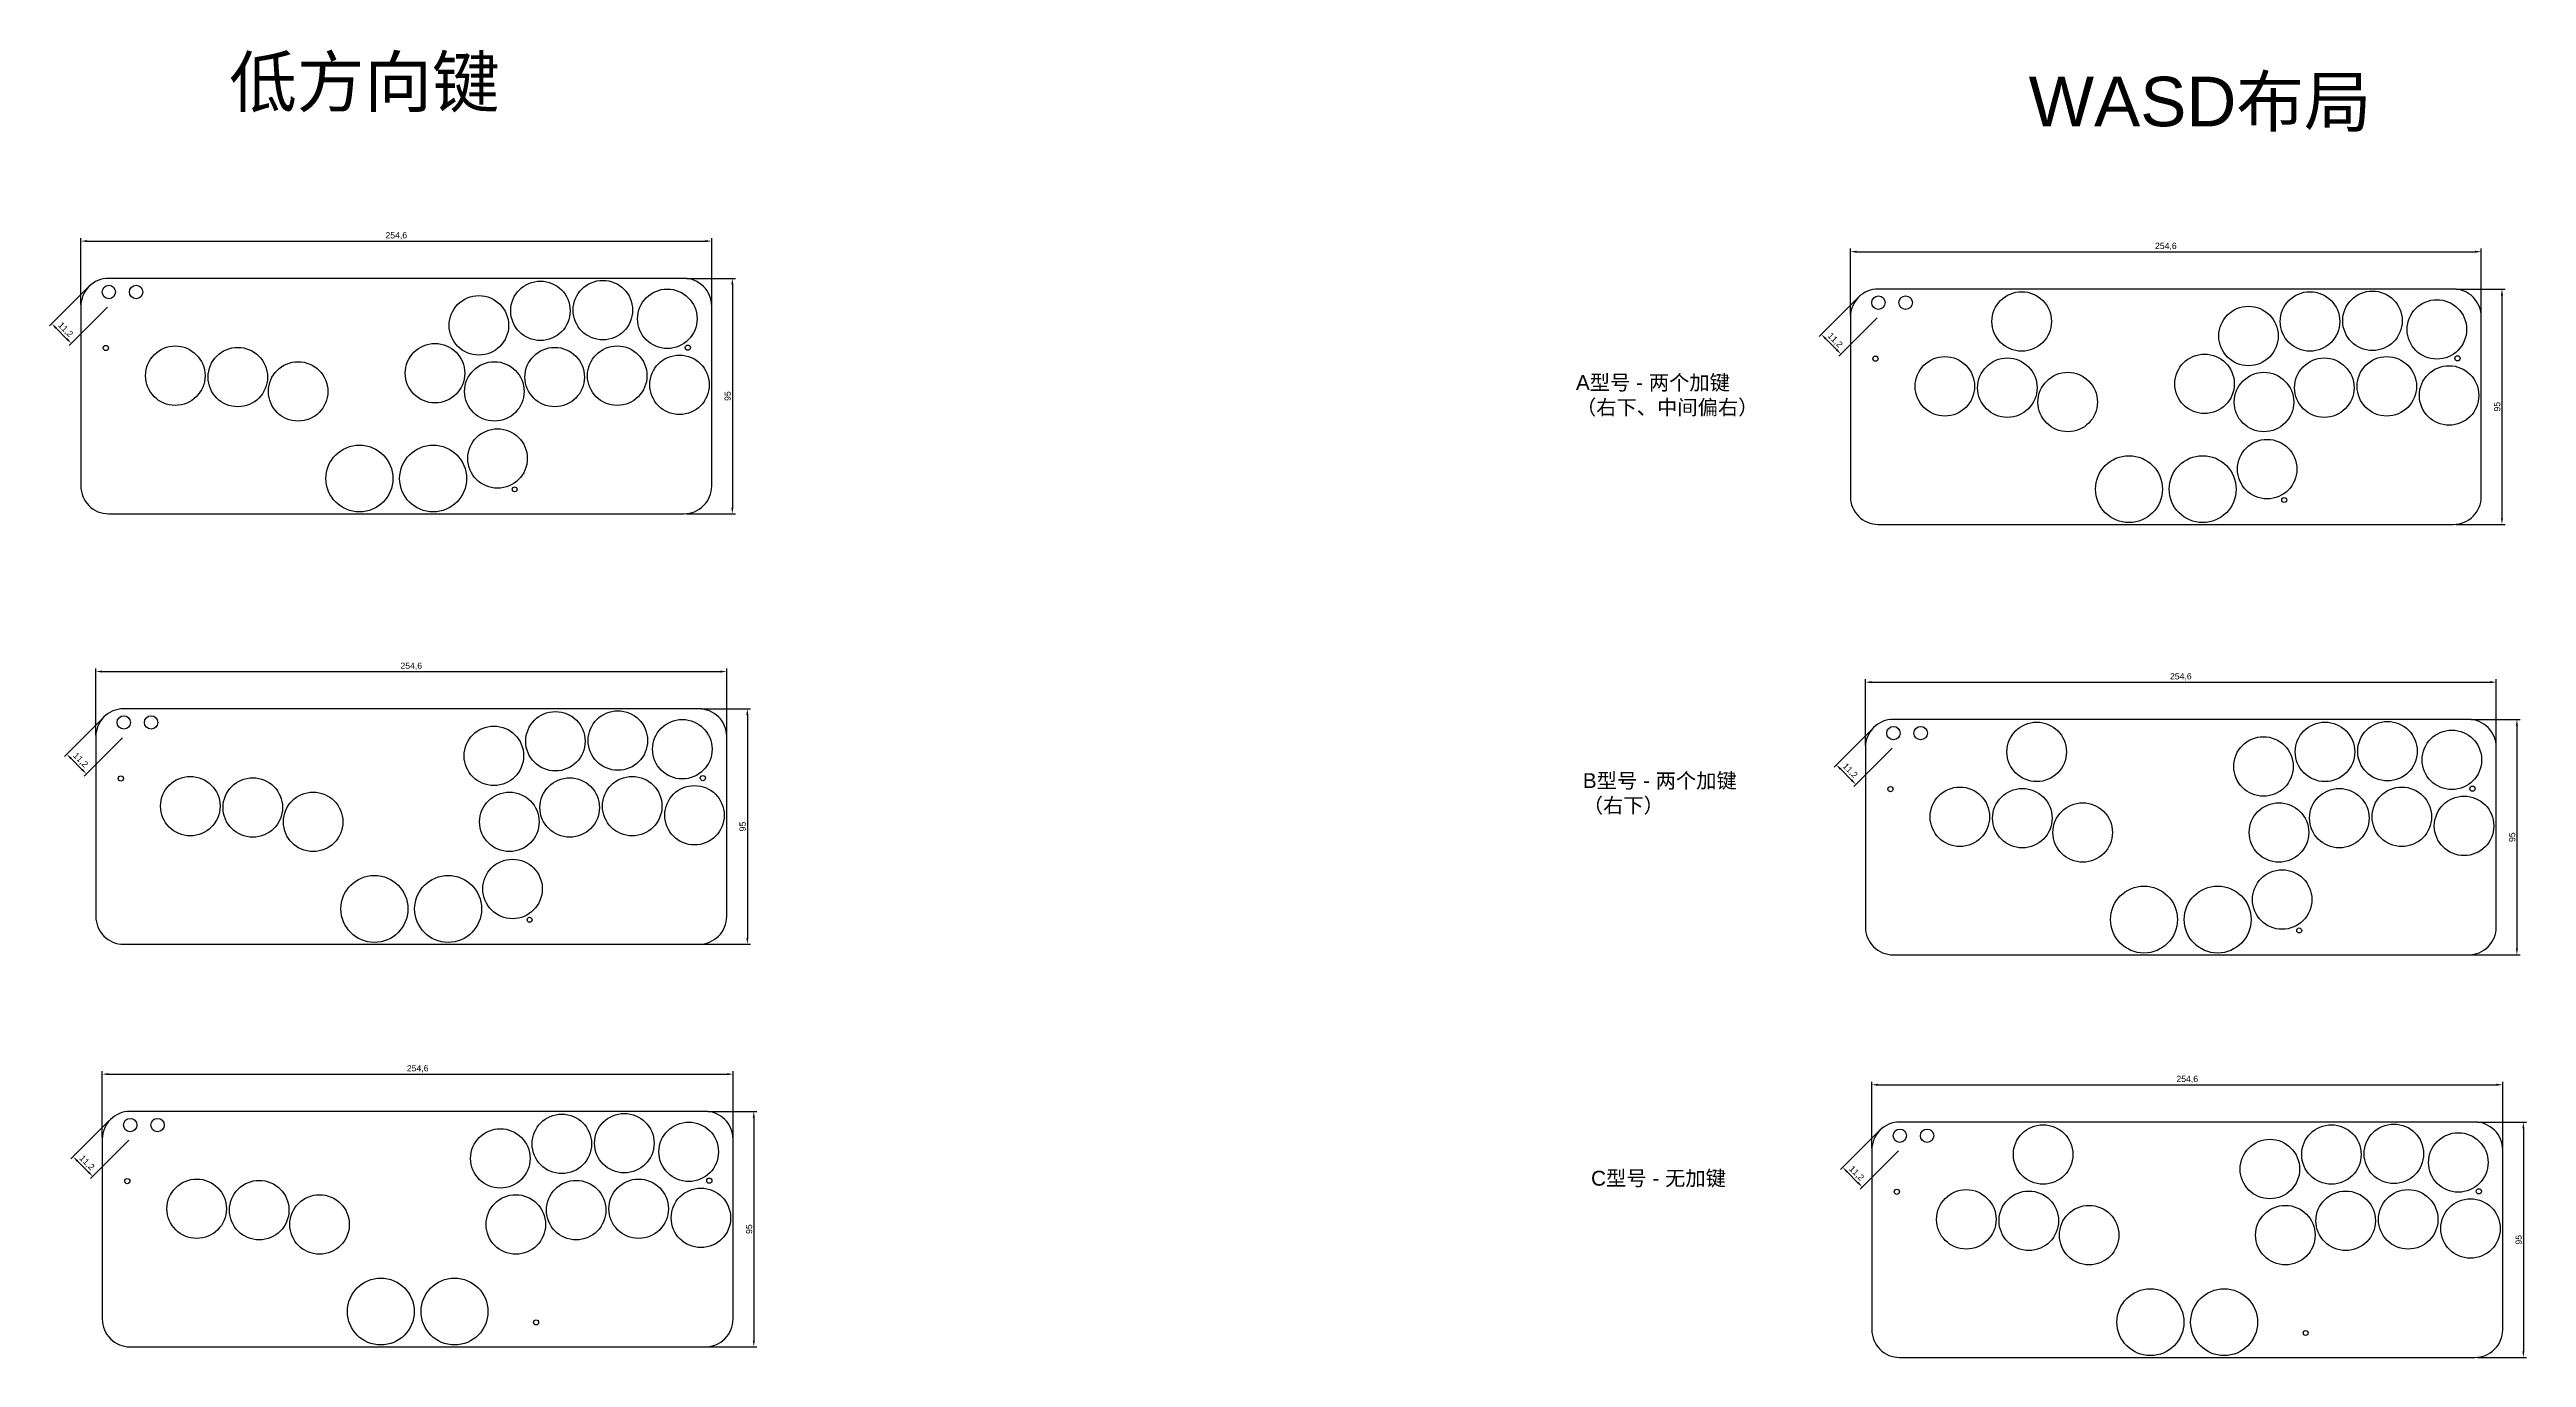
# Model space of a CAD drawing. Header units: millimetres. Extents: x 737 to 2517, y 1459 to 1993.
# Drawn here: x 1517 to 2517, y 1465 to 1993 of the extents above; entities that cross this region are included whole.
import ezdxf

# ---------------------------------------------------------------- set-up
doc = ezdxf.new("R2010")
doc.units = ezdxf.units.MM
doc.layers.add('01 外壳', color=7, linetype='Continuous')
doc.layers.add('挖孔', color=7, linetype='Continuous')
doc.styles.get("Standard").update_dxf_attribs({"font": 'Arial.ttf'})
doc.dimstyles.new('ISO-25', dxfattribs={"dimtxt": 2.5, "dimasz": 2.5, "dimexe": 1.25, "dimexo": 0.625, "dimtad": 1, "dimtxsty": 'Standard', "dimcen": 2.5, "dimadec": 0, "dimazin": 0, "dimtfac": 1, "dimtmove": 0, "dimatfit": 3, "dimfxl": 1, "dimarcsym": 0})

# ---------------------------------------------------------------- blocks, each defined once
blk = doc.blocks.new('*D58')
at = {"color": 0, "lineweight": -2, "transparency": 16777216}
for p, q in [((2488.34, 1896.46), (2508.12, 1896.46)), ((2506.87, 1893.96), (2506.87, 1803.96)), ((2488.34, 1801.46), (2508.12, 1801.46))]:
    blk.add_line(p, q, dxfattribs=at)
at = {"color": 0, "transparency": 16777216}
for points in [[(2506.45, 1893.96), (2507.28, 1893.96), (2506.87, 1896.46)], [(2506.45, 1803.96), (2507.28, 1803.96), (2506.87, 1801.46)]]:
    blk.add_solid(points, dxfattribs=at)
at = {"layer": 'Defpoints', "color": 0, "transparency": 16777216}
for p in [(2487.72, 1896.46), (2487.72, 1801.46), (2506.87, 1801.46)]:
    blk.add_point(p, dxfattribs=at)
at = {"color": 0, "transparency": 16777216, "insert": (2504.96, 1848.96), "char_height": 2.5, "attachment_point": 5, "rotation": 90}
blk.add_mtext('95', dxfattribs=at)
blk = doc.blocks.new('*D61')
at = {"color": 0, "lineweight": -2, "transparency": 16777216}
for p, q in [((2246.76, 1892.74), (2231.29, 1877.27)), ((2254.68, 1884.82), (2239.21, 1869.35)), ((2233.94, 1876.39), (2238.32, 1872))]:
    blk.add_line(p, q, dxfattribs=at)
at = {"color": 0, "transparency": 16777216}
for points in [[(2234.23, 1876.68), (2233.64, 1876.09), (2232.17, 1878.15)], [(2238.62, 1872.3), (2238.03, 1871.71), (2240.09, 1870.24)]]:
    blk.add_solid(points, dxfattribs=at)
at = {"layer": 'Defpoints', "color": 0, "transparency": 16777216}
for p in [(2247.2, 1893.18), (2255.12, 1885.26), (2240.09, 1870.24)]:
    blk.add_point(p, dxfattribs=at)
at = {"color": 0, "transparency": 16777216, "insert": (2237.64, 1875.7), "char_height": 2.5, "attachment_point": 5, "rotation": 315}
blk.add_mtext('11,2', dxfattribs=at)
blk = doc.blocks.new('*D62')
at = {"color": 0, "lineweight": -2, "transparency": 16777216}
for p, q in [((2243.92, 1885.89), (2243.92, 1912.76)), ((2246.42, 1911.51), (2496.02, 1911.51)), ((2498.52, 1885.89), (2498.52, 1912.76))]:
    blk.add_line(p, q, dxfattribs=at)
at = {"color": 0, "transparency": 16777216}
for points in [[(2246.42, 1911.93), (2246.42, 1911.09), (2243.92, 1911.51)], [(2496.02, 1911.93), (2496.02, 1911.09), (2498.52, 1911.51)]]:
    blk.add_solid(points, dxfattribs=at)
at = {"layer": 'Defpoints', "color": 0, "transparency": 16777216}
for p in [(2498.52, 1911.51), (2243.92, 1885.26), (2498.52, 1885.26)]:
    blk.add_point(p, dxfattribs=at)
at = {"color": 0, "transparency": 16777216, "insert": (2371.22, 1913.64), "char_height": 2.5, "attachment_point": 5}
blk.add_mtext('254,6', dxfattribs=at)
blk = doc.blocks.new('*D59')
at = {"color": 0, "lineweight": -2, "transparency": 16777216}
for p, q in [((2494.4, 1722.74), (2514.17, 1722.74)), ((2512.92, 1720.24), (2512.92, 1630.24)), ((2494.4, 1627.74), (2514.17, 1627.74))]:
    blk.add_line(p, q, dxfattribs=at)
at = {"color": 0, "transparency": 16777216}
for points in [[(2512.5, 1720.24), (2513.33, 1720.24), (2512.92, 1722.74)], [(2512.5, 1630.24), (2513.33, 1630.24), (2512.92, 1627.74)]]:
    blk.add_solid(points, dxfattribs=at)
at = {"layer": 'Defpoints', "color": 0, "transparency": 16777216}
for p in [(2493.77, 1722.74), (2493.77, 1627.74), (2512.92, 1627.74)]:
    blk.add_point(p, dxfattribs=at)
at = {"color": 0, "transparency": 16777216, "insert": (2511.02, 1675.24), "char_height": 2.5, "attachment_point": 5, "rotation": 90}
blk.add_mtext('95', dxfattribs=at)
blk = doc.blocks.new('*D63')
at = {"color": 0, "lineweight": -2, "transparency": 16777216}
for p, q in [((2252.81, 1719.02), (2237.34, 1703.55)), ((2260.73, 1711.1), (2245.26, 1695.63)), ((2239.99, 1702.67), (2244.38, 1698.28))]:
    blk.add_line(p, q, dxfattribs=at)
at = {"color": 0, "transparency": 16777216}
for points in [[(2240.29, 1702.96), (2239.7, 1702.37), (2238.22, 1704.44)], [(2244.67, 1698.58), (2244.08, 1697.99), (2246.14, 1696.52)]]:
    blk.add_solid(points, dxfattribs=at)
at = {"layer": 'Defpoints', "color": 0, "transparency": 16777216}
for p in [(2253.25, 1719.46), (2261.17, 1711.54), (2246.14, 1696.52)]:
    blk.add_point(p, dxfattribs=at)
at = {"color": 0, "transparency": 16777216, "insert": (2243.69, 1701.98), "char_height": 2.5, "attachment_point": 5, "rotation": 315}
blk.add_mtext('11,2', dxfattribs=at)
blk = doc.blocks.new('*D64')
at = {"color": 0, "lineweight": -2, "transparency": 16777216}
for p, q in [((2249.97, 1712.17), (2249.97, 1739.04)), ((2252.47, 1737.79), (2502.07, 1737.79)), ((2504.57, 1712.17), (2504.57, 1739.04))]:
    blk.add_line(p, q, dxfattribs=at)
at = {"color": 0, "transparency": 16777216}
for points in [[(2252.47, 1738.21), (2252.47, 1737.38), (2249.97, 1737.79)], [(2502.07, 1738.21), (2502.07, 1737.38), (2504.57, 1737.79)]]:
    blk.add_solid(points, dxfattribs=at)
at = {"layer": 'Defpoints', "color": 0, "transparency": 16777216}
for p in [(2504.57, 1737.79), (2249.97, 1711.54), (2504.57, 1711.54)]:
    blk.add_point(p, dxfattribs=at)
at = {"color": 0, "transparency": 16777216, "insert": (2377.27, 1739.92), "char_height": 2.5, "attachment_point": 5}
blk.add_mtext('254,6', dxfattribs=at)
blk = doc.blocks.new('*D60')
at = {"color": 0, "lineweight": -2, "transparency": 16777216}
for p, q in [((2496.99, 1560.26), (2516.76, 1560.26)), ((2515.51, 1557.76), (2515.51, 1467.76)), ((2496.99, 1465.26), (2516.76, 1465.26))]:
    blk.add_line(p, q, dxfattribs=at)
at = {"color": 0, "transparency": 16777216}
for points in [[(2515.09, 1557.76), (2515.93, 1557.76), (2515.51, 1560.26)], [(2515.09, 1467.76), (2515.93, 1467.76), (2515.51, 1465.26)]]:
    blk.add_solid(points, dxfattribs=at)
at = {"layer": 'Defpoints', "color": 0, "transparency": 16777216}
for p in [(2496.36, 1560.26), (2496.36, 1465.26), (2515.51, 1465.26)]:
    blk.add_point(p, dxfattribs=at)
at = {"color": 0, "transparency": 16777216, "insert": (2513.61, 1512.76), "char_height": 2.5, "attachment_point": 5, "rotation": 90}
blk.add_mtext('95', dxfattribs=at)
blk = doc.blocks.new('*D65')
at = {"color": 0, "lineweight": -2, "transparency": 16777216}
for p, q in [((2255.4, 1556.54), (2239.93, 1541.07)), ((2242.59, 1540.19), (2246.97, 1535.8)), ((2263.32, 1548.62), (2247.85, 1533.15))]:
    blk.add_line(p, q, dxfattribs=at)
at = {"color": 0, "transparency": 16777216}
for points in [[(2242.88, 1540.48), (2242.29, 1539.89), (2240.82, 1541.95)], [(2247.26, 1536.1), (2246.67, 1535.51), (2248.74, 1534.03)]]:
    blk.add_solid(points, dxfattribs=at)
at = {"layer": 'Defpoints', "color": 0, "transparency": 16777216}
for p in [(2255.84, 1556.98), (2263.76, 1549.06), (2248.74, 1534.03)]:
    blk.add_point(p, dxfattribs=at)
at = {"color": 0, "transparency": 16777216, "insert": (2246.28, 1539.5), "char_height": 2.5, "attachment_point": 5, "rotation": 315}
blk.add_mtext('11,2', dxfattribs=at)
blk = doc.blocks.new('*D66')
at = {"color": 0, "lineweight": -2, "transparency": 16777216}
for p, q in [((2252.56, 1549.69), (2252.56, 1576.56)), ((2255.06, 1575.31), (2504.66, 1575.31)), ((2507.16, 1549.69), (2507.16, 1576.56))]:
    blk.add_line(p, q, dxfattribs=at)
at = {"color": 0, "transparency": 16777216}
for points in [[(2255.06, 1575.73), (2255.06, 1574.89), (2252.56, 1575.31)], [(2504.66, 1575.73), (2504.66, 1574.89), (2507.16, 1575.31)]]:
    blk.add_solid(points, dxfattribs=at)
at = {"layer": 'Defpoints', "color": 0, "transparency": 16777216}
for p in [(2507.16, 1575.31), (2252.56, 1549.06), (2507.16, 1549.06)]:
    blk.add_point(p, dxfattribs=at)
at = {"color": 0, "transparency": 16777216, "insert": (2379.86, 1577.44), "char_height": 2.5, "attachment_point": 5}
blk.add_mtext('254,6', dxfattribs=at)
blk = doc.blocks.new('*D77')
at = {"color": 0, "lineweight": -2, "transparency": 16777216}
for p, q in [((1774.17, 1900.75), (1793.94, 1900.75)), ((1792.69, 1898.25), (1792.69, 1808.25)), ((1774.17, 1805.75), (1793.94, 1805.75))]:
    blk.add_line(p, q, dxfattribs=at)
at = {"color": 0, "transparency": 16777216}
for points in [[(1792.28, 1898.25), (1793.11, 1898.25), (1792.69, 1900.75)], [(1792.28, 1808.25), (1793.11, 1808.25), (1792.69, 1805.75)]]:
    blk.add_solid(points, dxfattribs=at)
at = {"layer": 'Defpoints', "color": 0, "transparency": 16777216}
for p in [(1773.55, 1900.75), (1773.55, 1805.75), (1792.69, 1805.75)]:
    blk.add_point(p, dxfattribs=at)
at = {"color": 0, "transparency": 16777216, "insert": (1790.79, 1853.25), "char_height": 2.5, "attachment_point": 5, "rotation": 90}
blk.add_mtext('95', dxfattribs=at)
blk = doc.blocks.new('*D80')
at = {"color": 0, "lineweight": -2, "transparency": 16777216}
for p, q in [((1532.59, 1897.03), (1517.12, 1881.56)), ((1519.77, 1880.68), (1524.15, 1876.29)), ((1540.51, 1889.11), (1525.04, 1873.64))]:
    blk.add_line(p, q, dxfattribs=at)
at = {"color": 0, "transparency": 16777216}
for points in [[(1520.06, 1880.97), (1519.47, 1880.38), (1518, 1882.45)], [(1524.45, 1876.59), (1523.86, 1876), (1525.92, 1874.53)]]:
    blk.add_solid(points, dxfattribs=at)
at = {"layer": 'Defpoints', "color": 0, "transparency": 16777216}
for p in [(1533.03, 1897.47), (1540.95, 1889.55), (1525.92, 1874.53)]:
    blk.add_point(p, dxfattribs=at)
at = {"color": 0, "transparency": 16777216, "insert": (1523.46, 1879.99), "char_height": 2.5, "attachment_point": 5, "rotation": 315}
blk.add_mtext('11,2', dxfattribs=at)
blk = doc.blocks.new('*D81')
at = {"color": 0, "lineweight": -2, "transparency": 16777216}
for p, q in [((1529.75, 1890.18), (1529.75, 1917.05)), ((1532.25, 1915.8), (1781.85, 1915.8)), ((1784.35, 1890.18), (1784.35, 1917.05))]:
    blk.add_line(p, q, dxfattribs=at)
at = {"color": 0, "transparency": 16777216}
for points in [[(1532.25, 1916.22), (1532.25, 1915.39), (1529.75, 1915.8)], [(1781.85, 1916.22), (1781.85, 1915.39), (1784.35, 1915.8)]]:
    blk.add_solid(points, dxfattribs=at)
at = {"layer": 'Defpoints', "color": 0, "transparency": 16777216}
for p in [(1784.35, 1915.8), (1529.75, 1889.55), (1784.35, 1889.55)]:
    blk.add_point(p, dxfattribs=at)
at = {"color": 0, "transparency": 16777216, "insert": (1657.05, 1917.93), "char_height": 2.5, "attachment_point": 5}
blk.add_mtext('254,6', dxfattribs=at)
blk = doc.blocks.new('*D78')
at = {"color": 0, "lineweight": -2, "transparency": 16777216}
for p, q in [((1780.22, 1727.03), (1800, 1727.03)), ((1798.75, 1724.53), (1798.75, 1634.53)), ((1780.22, 1632.03), (1800, 1632.03))]:
    blk.add_line(p, q, dxfattribs=at)
at = {"color": 0, "transparency": 16777216}
for points in [[(1798.33, 1724.53), (1799.16, 1724.53), (1798.75, 1727.03)], [(1798.33, 1634.53), (1799.16, 1634.53), (1798.75, 1632.03)]]:
    blk.add_solid(points, dxfattribs=at)
at = {"layer": 'Defpoints', "color": 0, "transparency": 16777216}
for p in [(1779.6, 1727.03), (1779.6, 1632.03), (1798.75, 1632.03)]:
    blk.add_point(p, dxfattribs=at)
at = {"color": 0, "transparency": 16777216, "insert": (1796.84, 1679.53), "char_height": 2.5, "attachment_point": 5, "rotation": 90}
blk.add_mtext('95', dxfattribs=at)
blk = doc.blocks.new('*D82')
at = {"color": 0, "lineweight": -2, "transparency": 16777216}
for p, q in [((1538.64, 1723.31), (1523.17, 1707.84)), ((1546.56, 1715.39), (1531.09, 1699.92)), ((1525.82, 1706.96), (1530.2, 1702.58))]:
    blk.add_line(p, q, dxfattribs=at)
at = {"color": 0, "transparency": 16777216}
for points in [[(1526.11, 1707.25), (1525.53, 1706.66), (1524.05, 1708.73)], [(1530.5, 1702.87), (1529.91, 1702.28), (1531.97, 1700.81)]]:
    blk.add_solid(points, dxfattribs=at)
at = {"layer": 'Defpoints', "color": 0, "transparency": 16777216}
for p in [(1539.08, 1723.75), (1547, 1715.83), (1531.97, 1700.81)]:
    blk.add_point(p, dxfattribs=at)
at = {"color": 0, "transparency": 16777216, "insert": (1529.52, 1706.27), "char_height": 2.5, "attachment_point": 5, "rotation": 315}
blk.add_mtext('11,2', dxfattribs=at)
blk = doc.blocks.new('*D83')
at = {"color": 0, "lineweight": -2, "transparency": 16777216}
for p, q in [((1535.8, 1716.46), (1535.8, 1743.33)), ((1538.3, 1742.08), (1787.9, 1742.08)), ((1790.4, 1716.46), (1790.4, 1743.33))]:
    blk.add_line(p, q, dxfattribs=at)
at = {"color": 0, "transparency": 16777216}
for points in [[(1538.3, 1742.5), (1538.3, 1741.67), (1535.8, 1742.08)], [(1787.9, 1742.5), (1787.9, 1741.67), (1790.4, 1742.08)]]:
    blk.add_solid(points, dxfattribs=at)
at = {"layer": 'Defpoints', "color": 0, "transparency": 16777216}
for p in [(1790.4, 1742.08), (1535.8, 1715.83), (1790.4, 1715.83)]:
    blk.add_point(p, dxfattribs=at)
at = {"color": 0, "transparency": 16777216, "insert": (1663.1, 1744.21), "char_height": 2.5, "attachment_point": 5}
blk.add_mtext('254,6', dxfattribs=at)
blk = doc.blocks.new('*D79')
at = {"color": 0, "lineweight": -2, "transparency": 16777216}
for p, q in [((1782.82, 1564.55), (1802.59, 1564.55)), ((1801.34, 1562.05), (1801.34, 1472.05)), ((1782.82, 1469.55), (1802.59, 1469.55))]:
    blk.add_line(p, q, dxfattribs=at)
at = {"color": 0, "transparency": 16777216}
for points in [[(1800.92, 1562.05), (1801.76, 1562.05), (1801.34, 1564.55)], [(1800.92, 1472.05), (1801.76, 1472.05), (1801.34, 1469.55)]]:
    blk.add_solid(points, dxfattribs=at)
at = {"layer": 'Defpoints', "color": 0, "transparency": 16777216}
for p in [(1782.19, 1564.55), (1782.19, 1469.55), (1801.34, 1469.55)]:
    blk.add_point(p, dxfattribs=at)
at = {"color": 0, "transparency": 16777216, "insert": (1799.44, 1517.05), "char_height": 2.5, "attachment_point": 5, "rotation": 90}
blk.add_mtext('95', dxfattribs=at)
blk = doc.blocks.new('*D84')
at = {"color": 0, "lineweight": -2, "transparency": 16777216}
for p, q in [((1541.23, 1560.83), (1525.76, 1545.36)), ((1549.15, 1552.91), (1533.68, 1537.44)), ((1528.41, 1544.48), (1532.8, 1540.09))]:
    blk.add_line(p, q, dxfattribs=at)
at = {"color": 0, "transparency": 16777216}
for points in [[(1528.71, 1544.77), (1528.12, 1544.18), (1526.65, 1546.24)], [(1533.09, 1540.39), (1532.5, 1539.8), (1534.57, 1538.32)]]:
    blk.add_solid(points, dxfattribs=at)
at = {"layer": 'Defpoints', "color": 0, "transparency": 16777216}
for p in [(1541.67, 1561.27), (1549.59, 1553.35), (1534.57, 1538.32)]:
    blk.add_point(p, dxfattribs=at)
at = {"color": 0, "transparency": 16777216, "insert": (1532.11, 1543.79), "char_height": 2.5, "attachment_point": 5, "rotation": 315}
blk.add_mtext('11,2', dxfattribs=at)
blk = doc.blocks.new('*D85')
at = {"color": 0, "lineweight": -2, "transparency": 16777216}
for p, q in [((1538.39, 1553.98), (1538.39, 1580.85)), ((1540.89, 1579.6), (1790.49, 1579.6)), ((1792.99, 1553.98), (1792.99, 1580.85))]:
    blk.add_line(p, q, dxfattribs=at)
at = {"color": 0, "transparency": 16777216}
for points in [[(1540.89, 1580.02), (1540.89, 1579.18), (1538.39, 1579.6)], [(1790.49, 1580.02), (1790.49, 1579.18), (1792.99, 1579.6)]]:
    blk.add_solid(points, dxfattribs=at)
at = {"layer": 'Defpoints', "color": 0, "transparency": 16777216}
for p in [(1792.99, 1579.6), (1538.39, 1553.35), (1792.99, 1553.35)]:
    blk.add_point(p, dxfattribs=at)
at = {"color": 0, "transparency": 16777216, "insert": (1665.69, 1581.73), "char_height": 2.5, "attachment_point": 5}
blk.add_mtext('254,6', dxfattribs=at)

msp = doc.modelspace()

# ---------------------------------------------------------------- linework, layer by layer
for points in [[(1529.747, 1816.953, 0.4142136), (1540.947, 1805.753), (1773.147, 1805.753, 0.4142136), (1784.347, 1816.953), (1784.347, 1889.553, 0.4142136), (1773.147, 1900.753), (1540.947, 1900.753, 0.4142136), (1529.747, 1889.553)], [(2243.918, 1812.662, 0.4142136), (2255.118, 1801.462), (2487.318, 1801.462, 0.4142136), (2498.518, 1812.662), (2498.518, 1885.262, 0.4142136), (2487.318, 1896.462), (2255.118, 1896.462, 0.4142136), (2243.918, 1885.262)], [(1535.799, 1643.235, 0.4142136), (1546.999, 1632.035), (1779.199, 1632.035, 0.4142136), (1790.399, 1643.235), (1790.399, 1715.835, 0.4142136), (1779.199, 1727.035), (1546.999, 1727.035, 0.4142136), (1535.799, 1715.835)], [(2249.97, 1638.944, 0.4142136), (2261.17, 1627.744), (2493.37, 1627.744, 0.4142136), (2504.57, 1638.944), (2504.57, 1711.544, 0.4142136), (2493.37, 1722.744), (2261.17, 1722.744, 0.4142136), (2249.97, 1711.544)], [(1538.393, 1480.752, 0.4142136), (1549.593, 1469.552), (1781.793, 1469.552, 0.4142136), (1792.993, 1480.752), (1792.993, 1553.352, 0.4142136), (1781.793, 1564.552), (1549.593, 1564.552, 0.4142136), (1538.393, 1553.352)], [(2252.564, 1476.461, 0.4142136), (2263.764, 1465.261), (2495.964, 1465.261, 0.4142136), (2507.164, 1476.461), (2507.164, 1549.061, 0.4142136), (2495.964, 1560.261), (2263.764, 1560.261, 0.4142136), (2252.564, 1549.061)]]:
    msp.add_lwpolyline(points, format="xyb", close=True)
at = {"transparency": 33554687}
for centre in [(1704.82, 1815.612), (2418.991, 1811.321), (1710.872, 1641.894), (2425.044, 1637.603), (1713.466, 1479.411), (2427.637, 1475.12)]:
    msp.add_circle(centre, 1, dxfattribs=at)
at = {"layer": '01 外壳', "transparency": 33554687}
for centre, radius in [((1715.224, 1887.666), 12), ((1740.429, 1887.945), 12), ((1541.047, 1895.253), 2.7), ((1552.047, 1895.253), 2.7), ((1690.401, 1881.796), 12), ((1766.436, 1884.452), 12), ((2255.218, 1890.962), 2.7), ((2266.218, 1890.962), 2.7), ((2313.042, 1883.375), 12), ((2404.572, 1877.505), 12), ((2429.395, 1883.375), 12), ((2454.601, 1883.654), 12), ((2480.607, 1880.161), 12), ((1539.848, 1872.634), 1.05), ((1567.866, 1861.479), 12), ((1593.094, 1860.924), 12), ((1672.678, 1862.484), 12), ((1721, 1860.924), 12), ((1746.228, 1861.479), 12), ((1771.356, 1857.802), 12), ((2254.019, 1868.343), 1.05), ((2386.85, 1858.193), 12), ((1617.447, 1855.138), 12), ((1696.647, 1855.138), 12), ((2282.037, 1857.188), 12), ((2307.265, 1856.633), 12), ((2331.618, 1850.847), 12), ((2410.819, 1850.847), 12), ((2435.172, 1856.633), 12), ((2460.399, 1857.188), 12), ((2485.527, 1853.51), 12), ((1697.938, 1828.064), 12), ((1642.175, 1819.992), 13.5), ((1671.919, 1819.992), 13.5), ((2412.109, 1823.773), 12), ((2356.346, 1815.701), 13.5), ((2386.091, 1815.701), 13.5), ((1547.099, 1721.535), 2.7), ((1558.099, 1721.535), 2.7), ((1696.453, 1708.077), 12), ((1721.276, 1713.947), 12), ((1746.482, 1714.227), 12), ((1772.488, 1710.734), 12), ((2261.27, 1717.244), 2.7), ((2272.27, 1717.244), 2.7), ((2319.094, 1709.656), 12), ((2435.447, 1709.656), 12), ((2460.653, 1709.936), 12), ((2410.624, 1703.786), 12), ((2486.659, 1706.443), 12), ((1545.9, 1698.915), 1.05), ((1573.918, 1687.761), 12), ((1752.28, 1687.761), 12), ((1599.146, 1687.205), 12), ((1623.499, 1681.419), 12), ((1702.7, 1681.419), 12), ((1727.053, 1687.205), 12), ((1777.408, 1684.083), 12), ((2260.072, 1694.624), 1.05), ((2288.089, 1683.47), 12), ((2313.317, 1682.914), 12), ((2441.224, 1682.914), 12), ((2466.452, 1683.47), 12), ((2491.579, 1679.792), 12), ((2337.67, 1677.128), 12), ((2416.871, 1677.128), 12), ((1648.227, 1646.273), 13.5), ((1677.972, 1646.273), 13.5), ((1703.99, 1654.345), 12), ((2418.161, 1650.054), 12), ((2362.398, 1641.982), 13.5), ((2392.143, 1641.982), 13.5), ((1549.693, 1559.052), 2.7), ((1560.693, 1559.052), 2.7), ((1723.87, 1551.464), 12), ((1749.075, 1551.744), 12), ((1775.081, 1548.251), 12), ((2463.246, 1547.453), 12), ((1699.047, 1545.594), 12), ((2263.864, 1554.761), 2.7), ((2274.864, 1554.761), 2.7), ((2321.688, 1547.173), 12), ((2413.218, 1541.303), 12), ((2438.041, 1547.173), 12), ((2489.253, 1543.96), 12), ((1548.494, 1536.432), 1.05), ((1576.512, 1525.278), 12), ((1601.74, 1524.722), 12), ((1626.092, 1518.936), 12), ((1705.293, 1518.936), 12), ((1729.646, 1524.722), 12), ((1754.874, 1525.278), 12), ((1780.002, 1521.6), 12), ((2262.665, 1532.141), 1.05), ((2290.683, 1520.987), 12), ((2315.911, 1520.431), 12), ((2443.817, 1520.431), 12), ((2469.045, 1520.987), 12), ((2340.264, 1514.645), 12), ((2419.465, 1514.645), 12), ((2494.173, 1517.309), 12), ((1650.821, 1483.79), 13.5), ((1680.565, 1483.79), 13.5), ((2364.992, 1479.499), 13.5), ((2394.736, 1479.499), 13.5)]:
    msp.add_circle(centre, radius, dxfattribs=at)
at = {"layer": '挖孔', "transparency": 33554687}
for centre in [(1774.737, 1872.802), (2488.908, 1868.511), (1780.789, 1699.084), (2494.96, 1694.793), (1783.383, 1536.601), (2497.554, 1532.31)]:
    msp.add_circle(centre, 1.05, dxfattribs=at)

# ---------------------------------------------------------------- texts
at = {"attachment_point": 1}
for s, width, heights, insert, char_height in [('\\pxqc;{\\fArial Unicode MS|b0|i0|c134|p0;低方向键}', 129.93774, [48.146], (1579.245, 1990.032), 20), ('\\pxqc;{\\fArial Unicode MS|b0|i0|c134|p0;WASD布局}', 162.61516, [53.827], (2303.75, 1982.133), 20), ('\\pxql;{\\fArial Unicode MS|b0|i0|c134|p0;A型号 - 两个加键\\P（右下、中间偏右）}', 95.29189, [48.146], (2133.142, 1861.714), 6), ('\\pxql;{\\fArial Unicode MS|b0|i0|c134|p0;B型号 - 两个加键\\P（右下）}', 95.29189, [48.146], (2135.914, 1701.068), 6), ('\\pxql;{\\fArial Unicode MS|b0|i0|c134|p0;C型号 - 无加键}', 95.29189, [48.146], (2139.247, 1540.6), 6)]:
    msp.add_mtext_dynamic_manual_height_columns(s, width=width, gutter_width=12.5, heights=heights, dxfattribs=dict(at, insert=insert, char_height=char_height))

# ---------------------------------------------------------------- dimensions: what is measured, and where the dimension line sits
for base, p1, p2, picture, middle in [((1784.347, 1915.802), (1529.747, 1889.553), (1784.347, 1889.553), '*D81', (1657.047, 1917.929)), ((2498.518, 1911.511), (2243.918, 1885.262), (2498.518, 1885.262), '*D62', (2371.218, 1913.638)), ((1790.399, 1742.083), (1535.799, 1715.835), (1790.399, 1715.835), '*D83', (1663.099, 1744.211)), ((2504.57, 1737.792), (2249.97, 1711.544), (2504.57, 1711.544), '*D64', (2377.27, 1739.92)), ((1792.993, 1579.6), (1538.393, 1553.352), (1792.993, 1553.352), '*D85', (1665.693, 1581.728)), ((2507.164, 1575.309), (2252.564, 1549.061), (2507.164, 1549.061), '*D66', (2379.864, 1577.437))]:
    dim = msp.add_linear_dim(base=base, p1=p1, p2=p2, dimstyle='ISO-25')
    dim.commit()
    dim.dimension.update_dxf_attribs({"geometry": picture, "text_midpoint": middle})
for base, p1, p2, picture, middle in [((1792.694, 1805.753), (1773.547, 1900.753), (1773.547, 1805.753), '*D77', (1790.793, 1853.253)), ((2506.865, 1801.462), (2487.718, 1896.462), (2487.718, 1801.462), '*D58', (2504.964, 1848.962)), ((1798.746, 1632.035), (1779.599, 1727.035), (1779.599, 1632.035), '*D78', (1796.845, 1679.535)), ((2512.917, 1627.744), (2493.77, 1722.744), (2493.77, 1627.744), '*D59', (2511.016, 1675.244)), ((1801.34, 1469.552), (1782.193, 1564.552), (1782.193, 1469.552), '*D79', (1799.439, 1517.052)), ((2515.511, 1465.261), (2496.364, 1560.261), (2496.364, 1465.261), '*D60', (2513.61, 1512.761))]:
    dim = msp.add_linear_dim(base=base, p1=p1, p2=p2, angle=90, dimstyle='ISO-25')
    dim.commit()
    dim.dimension.update_dxf_attribs({"geometry": picture, "text_midpoint": middle})
for p1, p2, picture, middle in [((1533.027, 1897.473), (1540.947, 1889.553), '*D80', (1523.464, 1879.99)), ((2247.199, 1893.182), (2255.118, 1885.262), '*D61', (2237.635, 1875.699)), ((1539.08, 1723.754), (1546.999, 1715.835), '*D82', (1529.516, 1706.272)), ((2253.251, 1719.463), (2261.17, 1711.544), '*D63', (2243.688, 1701.981)), ((1541.673, 1561.271), (1549.593, 1553.352), '*D84', (1532.11, 1543.789)), ((2255.845, 1556.98), (2263.764, 1549.061), '*D65', (2246.281, 1539.497))]:
    dim = msp.add_aligned_dim(p1=p1, p2=p2, distance=-21.252, dimstyle='ISO-25')
    dim.commit()
    dim.dimension.update_dxf_attribs({"geometry": picture, "text_midpoint": middle})

doc.saveas('drawing.dxf')
